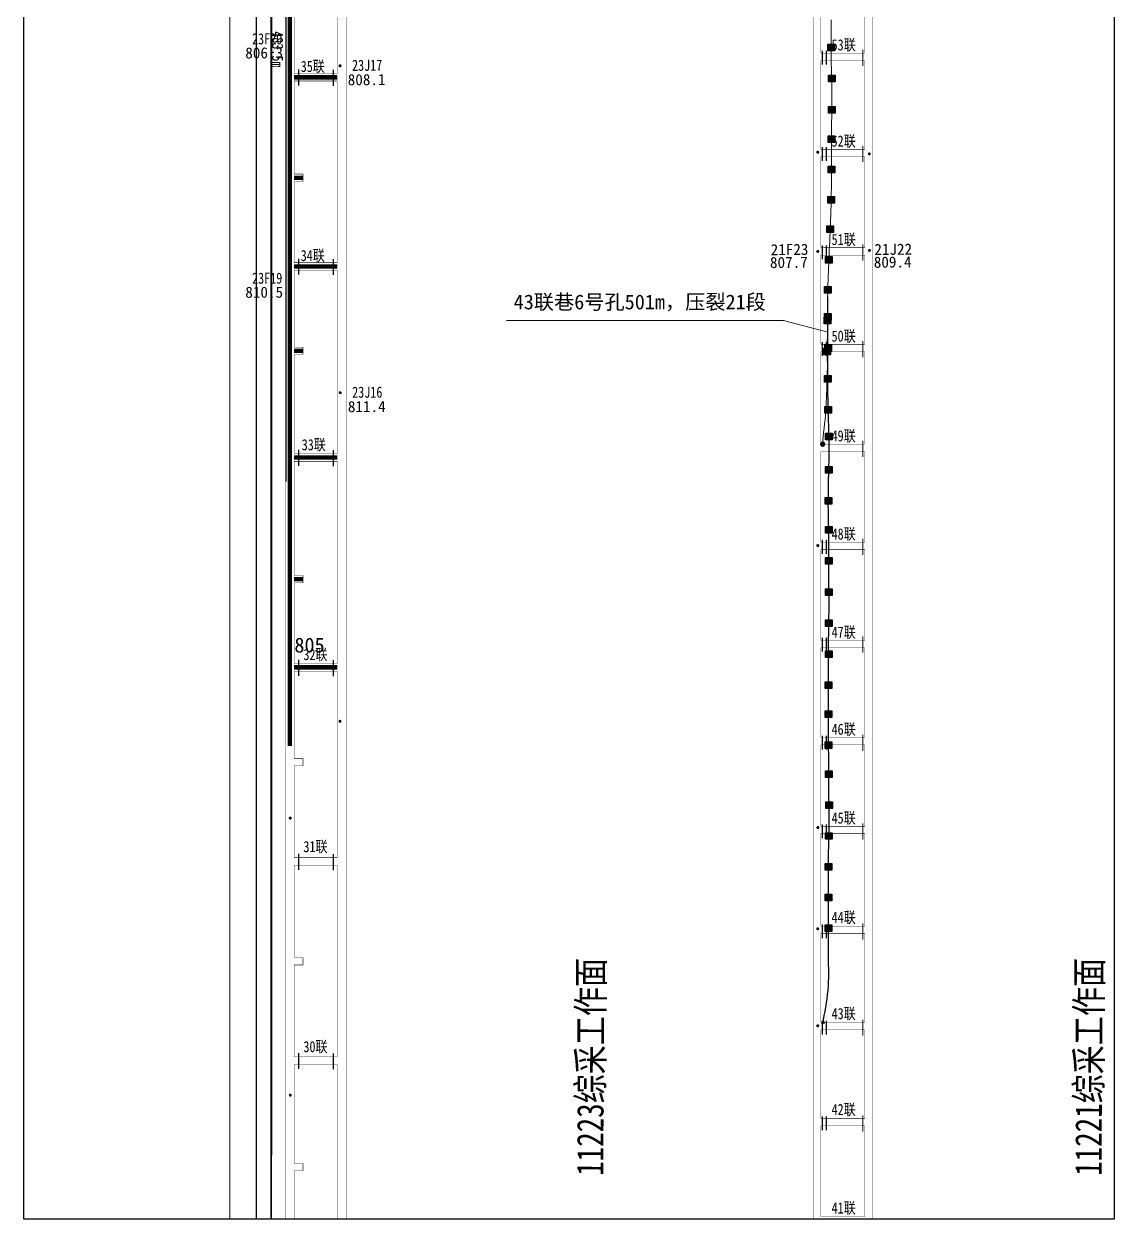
# Model space of a CAD drawing. Header units: millimetres. Extents: x 1102 to 4305, y 719 to 2307.
# Drawn here: x 1102 to 1839, y 719 to 1527 of the extents above; entities that cross this region are included whole.
import ezdxf

# ---------------------------------------------------------------- set-up
doc = ezdxf.new("R2010")
doc.units = ezdxf.units.MM
doc.linetypes.add('0a10块段线', pattern=[5, 4, -1])
doc.linetypes.add('ACAD_ISO08W100', pattern=[36, 24, -3, 6, -3])
doc.layers.add('临时导线点', color=1, linetype='Continuous', lineweight=13, true_color=0xff0000)
doc.layers.add('永久导线点', color=1, linetype='Continuous', lineweight=13, true_color=0xff0000)
for name, color, linetype, lineweight in [('坐标网', 7, 'Continuous', 0), ('已掘煤巷', 7, 'Continuous', 0), ('巷道', 7, 'Continuous', 0), ('巷道名称', 7, 'Continuous', 0), ('巷道布置', 7, 'Continuous', 0), ('指北针', 7, 'Continuous', 0), ('等值线注记', 7, 'Continuous', 0), ('采区导线点', 7, 'Continuous', 0)]:
    doc.layers.add(name, color=color, linetype=linetype, lineweight=lineweight)
doc.layers.add('底图', color=7, linetype='Continuous')
doc.styles.get("Standard").update_dxf_attribs({"font": ''})
doc.styles.add('仿宋', font='simhei.ttf', dxfattribs={"width": 0.8})
doc.styles.add('宋体', font='SimSun.ttf')
doc.styles.add('等线体', font='simhei.ttf')
doc.styles.add('黑体', font='simhei.ttf')
doc.styles.get('Standard').set_extended_font_data('SimSun')
doc.linetypes.add('FENCELINE1', pattern='A,0.25,-0.1,[133,ltypeshp.shx,S=0.1,R=0,X=-0.1,Y=0],-0.1,1', length=1.45)

# ---------------------------------------------------------------- blocks, each defined once
blk = doc.blocks.new('A$C5287532C')
at = {"color": 1, "ltscale": 5, "const_width": 0.871}
for points in [[(0, 3.07), (9.5, 3.07)], [(0, 0.44), (9.5, 0.44)]]:
    blk.add_lwpolyline(points, dxfattribs=at)

msp = doc.modelspace()

# ---------------------------------------------------------------- hatches: boundary and pattern name
at = {"layer": '指北针', "lineweight": -3}
h = msp.add_hatch(color=5, dxfattribs=at)
h.dxf.hatch_style = 1
h.paths.add_polyline_path([(1645.42, 1513.74), (1645.42, 1509.24), (1649.92, 1509.24), (1649.92, 1513.74)])
h = msp.add_hatch(color=5, dxfattribs=at)
h.dxf.hatch_style = 1
h.paths.add_polyline_path([(1645.83, 1492.75), (1645.83, 1488.25), (1650.33, 1488.25), (1650.33, 1492.75)])
h = msp.add_hatch(color=5, dxfattribs=at)
h.dxf.hatch_style = 1
h.paths.add_polyline_path([(1645.86, 1471.76), (1645.86, 1467.26), (1650.36, 1467.26), (1650.36, 1471.76)])
h = msp.add_hatch(color=5, dxfattribs=at)
h.dxf.hatch_style = 1
h.paths.add_polyline_path([(1645.68, 1451.77), (1645.68, 1447.27), (1650.18, 1447.27), (1650.18, 1451.77)])
h = msp.add_hatch(color=5, dxfattribs=at)
h.dxf.hatch_style = 1
h.paths.add_polyline_path([(1645.57, 1431.27), (1645.57, 1426.77), (1650.07, 1426.77), (1650.07, 1431.27)])
h = msp.add_hatch(color=5, dxfattribs=at)
h.dxf.hatch_style = 1
h.paths.add_polyline_path([(1645.42, 1410.81), (1645.42, 1406.31), (1649.92, 1406.31), (1649.92, 1410.81)])
h = msp.add_hatch(color=5, dxfattribs=at)
h.dxf.hatch_style = 1
h.paths.add_polyline_path([(1644.66, 1390.95), (1644.66, 1386.45), (1649.16, 1386.45), (1649.16, 1390.95)])
h = msp.add_hatch(color=5, dxfattribs=at)
h.dxf.hatch_style = 1
h.paths.add_polyline_path([(1643.83, 1370.42), (1643.83, 1365.92), (1648.33, 1365.92), (1648.33, 1370.42)])
h = msp.add_hatch(color=5, dxfattribs=at)
h.dxf.hatch_style = 1
h.paths.add_polyline_path([(1643.13, 1350.01), (1643.13, 1345.51), (1647.63, 1345.51), (1647.63, 1350.01)])
h = msp.add_hatch(color=5, dxfattribs=at)
h.dxf.hatch_style = 1
h.paths.add_polyline_path([(1642.93, 1329.37), (1642.93, 1324.87), (1647.43, 1324.87), (1647.43, 1329.37)])
h = msp.add_hatch(color=5, dxfattribs=at)
h.dxf.hatch_style = 1
h.paths.add_polyline_path([(1643.15, 1331.91), (1643.15, 1327.41), (1647.65, 1327.41), (1647.65, 1331.91)])
h = msp.add_hatch(color=5, dxfattribs=at)
h.dxf.hatch_style = 1
h.paths.add_polyline_path([(1643.3, 1310.91), (1643.3, 1306.41), (1647.8, 1306.41), (1647.8, 1310.91)])
h = msp.add_hatch(color=5, dxfattribs=at)
h.dxf.hatch_style = 1
h.paths.add_polyline_path([(1642.79, 1308.52), (1642.79, 1304.02), (1647.29, 1304.02), (1647.29, 1308.52)])
h = msp.add_hatch(color=5, dxfattribs=at)
h.dxf.hatch_style = 1
h.paths.add_polyline_path([(1643.16, 1289.92), (1643.16, 1285.42), (1647.66, 1285.42), (1647.66, 1289.92)])
h = msp.add_hatch(color=5, dxfattribs=at)
h.dxf.hatch_style = 1
h.paths.add_polyline_path([(1643.46, 1268.92), (1643.46, 1264.42), (1647.96, 1264.42), (1647.96, 1268.92)])
h = msp.add_hatch(color=5, dxfattribs=at)
h.dxf.hatch_style = 1
h.paths.add_polyline_path([(1643.94, 1250.93), (1643.94, 1246.43), (1648.44, 1246.43), (1648.44, 1250.93)])
h = msp.add_hatch(color=5, dxfattribs=at)
h.dxf.hatch_style = 1
h.paths.add_polyline_path([(1643.86, 1228.43), (1643.86, 1223.93), (1648.36, 1223.93), (1648.36, 1228.43)])
h = msp.add_hatch(color=5, dxfattribs=at)
h.dxf.hatch_style = 1
h.paths.add_polyline_path([(1643.52, 1207.44), (1643.52, 1202.94), (1648.02, 1202.94), (1648.02, 1207.44)])
h = msp.add_hatch(color=5, dxfattribs=at)
h.dxf.hatch_style = 1
h.paths.add_polyline_path([(1643.77, 1187.94), (1643.77, 1183.44), (1648.27, 1183.44), (1648.27, 1187.94)])
h = msp.add_hatch(color=5, dxfattribs=at)
h.dxf.hatch_style = 1
h.paths.add_polyline_path([(1643.76, 1166.95), (1643.76, 1162.45), (1648.26, 1162.45), (1648.26, 1166.95)])
h = msp.add_hatch(color=5, dxfattribs=at)
h.dxf.hatch_style = 1
h.paths.add_polyline_path([(1643.94, 1145.95), (1643.94, 1141.45), (1648.44, 1141.45), (1648.44, 1145.95)])
h = msp.add_hatch(color=5, dxfattribs=at)
h.dxf.hatch_style = 1
h.paths.add_polyline_path([(1643.85, 1124.96), (1643.85, 1120.46), (1648.35, 1120.46), (1648.35, 1124.96)])
h = msp.add_hatch(color=5, dxfattribs=at)
h.dxf.hatch_style = 1
h.paths.add_polyline_path([(1643.75, 1103.97), (1643.75, 1099.47), (1648.25, 1099.47), (1648.25, 1103.97)])
h = msp.add_hatch(color=5, dxfattribs=at)
h.dxf.hatch_style = 1
h.paths.add_polyline_path([(1643.54, 1082.97), (1643.54, 1078.47), (1648.04, 1078.47), (1648.04, 1082.97)])
h = msp.add_hatch(color=5, dxfattribs=at)
h.dxf.hatch_style = 1
h.paths.add_polyline_path([(1643.62, 1063.47), (1643.62, 1058.97), (1648.12, 1058.97), (1648.12, 1063.47)])
h = msp.add_hatch(color=5, dxfattribs=at)
h.dxf.hatch_style = 1
h.paths.add_polyline_path([(1643.61, 1042.47), (1643.61, 1037.97), (1648.11, 1037.97), (1648.11, 1042.47)])
h = msp.add_hatch(color=5, dxfattribs=at)
h.dxf.hatch_style = 1
h.paths.add_polyline_path([(1643.87, 1022.98), (1643.87, 1018.48), (1648.37, 1018.48), (1648.37, 1022.98)])
h = msp.add_hatch(color=5, dxfattribs=at)
h.dxf.hatch_style = 1
h.paths.add_polyline_path([(1643.99, 1002.03), (1643.99, 997.53), (1648.49, 997.53), (1648.49, 1002.03)])
h = msp.add_hatch(color=5, dxfattribs=at)
h.dxf.hatch_style = 1
h.paths.add_polyline_path([(1643.93, 981.13), (1643.93, 976.63), (1648.43, 976.63), (1648.43, 981.13)])
h = msp.add_hatch(color=5, dxfattribs=at)
h.dxf.hatch_style = 1
h.paths.add_polyline_path([(1643.6, 960.29), (1643.6, 955.79), (1648.1, 955.79), (1648.1, 960.29)])
h = msp.add_hatch(color=5, dxfattribs=at)
h.dxf.hatch_style = 1
h.paths.add_polyline_path([(1643.68, 939.56), (1643.68, 935.06), (1648.18, 935.06), (1648.18, 939.56)])
h = msp.add_hatch(color=5, dxfattribs=at)
h.dxf.hatch_style = 1
h.paths.add_polyline_path([(1643.59, 918.96), (1643.59, 914.46), (1648.09, 914.46), (1648.09, 918.96)])

# ---------------------------------------------------------------- linework, layer by layer
at = {"color": 2, "const_width": 3, "elevation": -1676.95}
msp.add_lwpolyline([(1281.98, 1902.13), (1281.98, 1523.14)], dxfattribs=at)
at = {"color": 1, "const_width": 3, "elevation": -1676.95}
for points in [[(1281.98, 1523.14), (1281.98, 1218.44)], [(1281.98, 1523.14), (1281.98, 1039.58)], [(1313.98, 1491.39), (1284.88, 1491.39)], [(1284.88, 1423.54), (1290.88, 1423.54)], [(1313.98, 1363.64), (1284.88, 1363.64)], [(1284.88, 1306.65), (1290.88, 1306.65)], [(1313.98, 1234.49), (1284.88, 1234.49)], [(1290.88, 1152.33), (1284.88, 1152.33)], [(1313.98, 1092.82), (1284.88, 1092.82)], [(1313.98, 1092.82), (1284.88, 1092.82)]]:
    msp.add_lwpolyline(points, dxfattribs=at)
at = {"color": 1}
for points in [[(1642.25, 852.87), (1642.56, 854.73), (1643.03, 857.53), (1643.51, 860.36), (1643.98, 863.19), (1644.43, 866.03), (1644.86, 868.88), (1645.25, 871.75), (1645.58, 874.63), (1645.82, 877.52), (1645.98, 880.42), (1646.06, 883.31), (1646.07, 886.2), (1646.04, 889.09), (1645.97, 891.97), (1645.9, 894.86), (1645.83, 897.74), (1645.8, 900.64), (1645.8, 903.55), (1645.83, 906.47), (1645.87, 909.4), (1645.85, 912.32), (1645.83, 915.24), (1645.85, 918.18), (1645.87, 921.12), (1645.91, 924.06), (1645.95, 927.01), (1645.98, 929.95), (1645.98, 932.89), (1645.95, 935.84), (1645.91, 938.78), (1645.9, 941.73), (1645.9, 944.68), (1645.89, 947.64), (1645.87, 950.61), (1645.84, 953.58), (1645.84, 956.55), (1645.86, 959.52), (1645.9, 962.5), (1645.93, 965.48), (1645.97, 968.46), (1646.02, 971.44), (1646.09, 974.42), (1646.15, 977.39), (1646.22, 980.37), (1646.25, 983.36), (1646.25, 986.35), (1646.26, 989.33), (1646.27, 992.31), (1646.26, 995.3), (1646.25, 998.28), (1646.23, 1001.27), (1646.19, 1004.26), (1646.15, 1007.26), (1646.11, 1010.25), (1646.09, 1013.24), (1646.1, 1016.24), (1646.12, 1019.23), (1646.13, 1022.23), (1646.14, 1025.23), (1646.12, 1028.23), (1646.08, 1031.23), (1646.02, 1034.23), (1645.93, 1037.22), (1645.86, 1040.22), (1645.82, 1043.22), (1645.79, 1046.22), (1645.78, 1049.22), (1645.78, 1052.22), (1645.8, 1055.22), (1645.84, 1058.22), (1645.87, 1061.22), (1645.88, 1064.22), (1645.89, 1067.22), (1645.89, 1070.22), (1645.86, 1073.22), (1645.82, 1076.22), (1645.79, 1079.22), (1645.79, 1082.22), (1645.8, 1085.22), (1645.85, 1088.22), (1645.9, 1091.22), (1645.94, 1094.22), (1645.98, 1097.22), (1646.01, 1100.22), (1646, 1103.22), (1645.98, 1106.22), (1645.98, 1109.21), (1645.98, 1112.21), (1646, 1115.21), (1646.03, 1118.21), (1646.07, 1121.21), (1646.13, 1124.2), (1646.19, 1127.2), (1646.22, 1130.2), (1646.24, 1133.2), (1646.24, 1136.2), (1646.23, 1139.2), (1646.21, 1142.2), (1646.17, 1145.2), (1646.13, 1148.2), (1646.08, 1151.2), (1646.04, 1154.2), (1646.01, 1157.2), (1646, 1160.2), (1646.01, 1163.2), (1646.01, 1166.2), (1646.02, 1169.2), (1646.04, 1172.2), (1646.04, 1175.2), (1646.07, 1178.2), (1646.07, 1181.19), (1646.04, 1184.19), (1646.01, 1187.19), (1645.97, 1190.19), (1645.92, 1193.19), (1645.86, 1196.19), (1645.79, 1199.19), (1645.76, 1202.19), (1645.77, 1205.19), (1645.78, 1208.19), (1645.8, 1211.19), (1645.83, 1214.19), (1645.87, 1217.19), (1645.93, 1220.18), (1646.02, 1223.18), (1646.11, 1226.18), (1646.2, 1229.18), (1646.25, 1232.18), (1646.27, 1235.18), (1646.29, 1238.18), (1646.29, 1241.18), (1646.25, 1244.18), (1646.22, 1247.18), (1646.17, 1250.18), (1646.1, 1253.18), (1646.05, 1256.18), (1645.96, 1259.18), (1645.83, 1262.17), (1645.74, 1265.17), (1645.69, 1268.17), (1645.64, 1271.17), (1645.58, 1274.17), (1645.53, 1277.17), (1645.47, 1280.17), (1645.42, 1283.17), (1645.41, 1286.17), (1645.41, 1289.17), (1645.42, 1292.17), (1645.43, 1295.16), (1645.43, 1298.16), (1645.45, 1301.16), (1645.51, 1304.16), (1645.55, 1307.16), (1645.56, 1310.16), (1645.53, 1313.16), (1645.49, 1316.16), (1645.48, 1319.16), (1645.49, 1322.16), (1645.47, 1325.16), (1645.42, 1328.16), (1645.38, 1331.16), (1645.34, 1334.16), (1645.33, 1337.16), (1645.34, 1340.16), (1645.32, 1343.15)], [(1645.42, 1328.16), (1645.38, 1331.16)], [(1645.55, 1307.16), (1645.56, 1310.16)], [(1645.41, 1286.17), (1645.41, 1289.17)], [(1645.74, 1265.17), (1645.69, 1268.17)], [(1646.22, 1247.18), (1646.17, 1250.18)], [(1646.02, 1223.18), (1646.11, 1226.18), (1646.2, 1229.18)], [(1645.76, 1202.19), (1645.77, 1205.19), (1645.78, 1208.19)], [(1646.04, 1184.19), (1646.01, 1187.19)], [(1646.01, 1163.2), (1646.01, 1166.2)], [(1646.21, 1142.2), (1646.17, 1145.2)], [(1646.07, 1121.21), (1646.13, 1124.2)], [(1646.01, 1100.22), (1646, 1103.22)], [(1645.79, 1079.22), (1645.79, 1082.22)], [(1645.84, 1058.22), (1645.87, 1061.22), (1645.88, 1064.22)], [(1645.93, 1037.22), (1645.86, 1040.22), (1645.82, 1043.22)], [(1646.12, 1019.23), (1646.13, 1022.23)], [(1646.25, 998.28), (1646.23, 1001.27)], [(1646.15, 977.39), (1646.22, 980.37)], [(1645.84, 956.55), (1645.86, 959.52)], [(1645.95, 935.84), (1645.91, 938.78)], [(1645.83, 915.24), (1645.85, 918.18)]]:
    msp.add_lwpolyline(points, dxfattribs=at)
at = {"layer": '坐标网', "linetype": 'Continuous', "ltscale": 10}
msp.add_line((1241.48, 2305.04, -1676.95), (1241.48, 720.04, -1676.95), dxfattribs=at)
at = {"layer": '已掘煤巷', "ltscale": 5, "const_width": 0.3, "elevation": -1676.95}
for points in [[(1279.08, 1218.44), (1279.08, 2305.04)], [(1279.08, 720.04), (1279.08, 2305.04)], [(1319.98, 720.04), (1319.98, 2305.04)], [(1313.98, 1493.89), (1313.98, 1635.47)], [(1640.75, 1507.71), (1640.75, 1568.98)], [(1670.35, 1507.71), (1670.35, 1568.98)], [(1284.88, 1493.89), (1284.88, 1566.19)], [(1670.35, 1507.71), (1670.35, 1511.81)], [(1640.75, 1442.71), (1640.75, 1502.71)], [(1670.35, 1442.71), (1670.35, 1502.71)], [(1313.98, 1493.89), (1284.88, 1493.89)], [(1284.88, 1426.04), (1284.88, 1488.89)], [(1313.98, 1488.89), (1284.88, 1488.89)], [(1313.98, 1366.14), (1313.98, 1488.89)], [(1640.75, 1376.27), (1640.75, 1437.71)], [(1670.35, 1376.27), (1670.35, 1437.71)], [(1284.88, 1426.04), (1290.88, 1426.04)], [(1290.88, 1426.04), (1290.88, 1421.04)], [(1284.88, 1366.14), (1284.88, 1421.04)], [(1284.88, 1421.04), (1290.88, 1421.04)], [(1313.98, 1366.14), (1284.88, 1366.14)], [(1640.75, 1310.99), (1640.75, 1371.27)], [(1670.35, 1310.99), (1670.35, 1371.27)], [(1284.88, 1309.15), (1284.88, 1361.14)], [(1313.98, 1361.14), (1284.88, 1361.14)], [(1313.98, 1240.47), (1313.98, 1361.14)], [(1284.88, 1309.15), (1290.88, 1309.15)], [(1290.88, 1309.15), (1290.88, 1304.15)], [(1284.88, 1240.47), (1284.88, 1304.15)], [(1284.88, 1304.15), (1290.88, 1304.15)], [(1640.75, 1243.58), (1640.75, 1305.99)], [(1670.35, 1243.58), (1670.35, 1305.99)], [(1284.88, 1236.99), (1284.88, 1240.47)], [(1313.98, 1236.99), (1284.88, 1236.99)], [(1313.98, 1236.99), (1313.98, 1240.47)], [(1640.75, 1218.44), (1640.75, 1238.58)], [(1640.75, 1177.31), (1640.75, 1238.58)], [(1670.35, 1218.44), (1670.35, 1238.58)], [(1670.35, 1177.31), (1670.35, 1238.58)], [(1284.88, 1218.44), (1284.88, 1231.99)], [(1313.98, 1231.99), (1284.88, 1231.99)], [(1284.88, 1154.83), (1284.88, 1231.99)], [(1313.98, 1231.99), (1284.88, 1231.99)], [(1313.98, 1218.44), (1313.98, 1231.99)], [(1313.98, 1095.47), (1313.98, 1231.99)], [(1640.75, 1110.93), (1640.75, 1172.31)], [(1670.35, 1110.93), (1670.35, 1172.31)], [(1284.88, 1154.83), (1290.88, 1154.83)], [(1284.88, 1095.47), (1284.88, 1149.83)], [(1284.88, 1149.83), (1290.88, 1149.83)], [(1290.88, 1154.83), (1290.88, 1149.83)], [(1640.75, 1045.43), (1640.75, 1105.93)], [(1670.35, 1045.43), (1670.35, 1105.93)], [(1313.98, 1095.47), (1284.88, 1095.47)], [(1284.88, 1031.33), (1284.88, 1090.17)], [(1313.98, 1090.17), (1284.88, 1090.17)], [(1313.98, 964.48), (1313.98, 1090.17)], [(1640.75, 1032.43), (1640.75, 1040.43)], [(1670.35, 1032.43), (1670.35, 1040.43)], [(1284.88, 1031.33), (1290.88, 1031.33)], [(1284.88, 964.48), (1284.88, 1026.33)], [(1284.88, 1026.33), (1290.88, 1026.33)], [(1290.88, 1031.33), (1290.88, 1026.33)], [(1640.75, 985.43), (1640.75, 1032.43)], [(1670.35, 985.43), (1670.35, 1032.43)], [(1313.98, 964.48), (1284.88, 964.48)], [(1284.88, 896.74), (1284.88, 959.18)], [(1313.98, 959.18), (1284.88, 959.18)], [(1313.98, 829.89), (1313.98, 959.18)], [(1670.35, 852.93), (1670.35, 912.93)], [(1284.88, 896.74), (1290.88, 896.74)], [(1290.88, 896.74), (1290.88, 891.74)], [(1284.88, 829.89), (1284.88, 891.74)], [(1284.88, 891.74), (1290.88, 891.74)], [(1640.75, 788.16), (1640.75, 847.93)], [(1670.35, 788.16), (1670.35, 847.93)], [(1313.98, 829.89), (1284.88, 829.89)], [(1284.88, 757.72), (1284.88, 824.59)], [(1313.98, 824.59), (1284.88, 824.59)], [(1313.98, 720.04), (1313.98, 824.59)], [(1284.88, 757.72), (1290.88, 757.72)], [(1284.88, 720.04), (1284.88, 752.72)], [(1284.88, 752.72), (1290.88, 752.72)], [(1290.88, 757.72), (1290.88, 752.72)]]:
    msp.add_lwpolyline(points, dxfattribs=at)
at = {"layer": '巷道'}
for p, q in [((1615.51, 1327.15), (1428.39, 1327.15)), ((1645.48, 1319.16), (1615.51, 1327.15))]:
    msp.add_line(p, q, dxfattribs=at)
at = {"layer": '巷道', "color": 1, "lineweight": 30, "elevation": -1676.95}
msp.add_lwpolyline([(1102.37, 2305.04), (1838.79, 2305.04), (1838.79, 720.04), (1102.37, 720.04)], close=True, dxfattribs=at)
at = {"layer": '巷道', "ltscale": 5, "const_width": 0.3, "elevation": -1676.95}
for points in [[(1635.45, 720.04), (1635.45, 1724.47)], [(1675.85, 720.04), (1675.85, 1724.47)], [(1640.75, 1507.71), (1670.35, 1507.71)], [(1640.75, 1502.71), (1670.35, 1502.71)], [(1640.75, 1442.71), (1670.35, 1442.71)], [(1640.75, 1437.71), (1670.35, 1437.71)], [(1640.75, 1376.27), (1670.35, 1376.27)], [(1640.75, 1371.27), (1670.35, 1371.27)], [(1640.75, 1310.99), (1670.35, 1310.99)], [(1640.75, 1305.99), (1670.35, 1305.99)], [(1640.75, 1243.58), (1670.35, 1243.58)], [(1640.75, 1238.58), (1670.35, 1238.58)], [(1640.75, 1238.58), (1670.35, 1238.58)], [(1640.75, 1177.31), (1670.35, 1177.31)], [(1640.75, 1172.31), (1670.35, 1172.31)], [(1640.75, 1110.93), (1670.35, 1110.93)], [(1640.75, 1105.93), (1670.35, 1105.93)], [(1640.75, 1045.43), (1670.35, 1045.43)], [(1640.75, 1040.43), (1670.35, 1040.43)], [(1640.75, 985.43), (1670.35, 985.43)], [(1640.75, 917.93), (1640.75, 980.43)], [(1640.75, 980.43), (1670.35, 980.43)], [(1670.35, 917.93), (1670.35, 980.43)], [(1640.75, 917.93), (1670.35, 917.93)], [(1640.75, 852.93), (1640.75, 912.93)], [(1640.75, 912.93), (1670.35, 912.93)], [(1640.75, 852.93), (1670.35, 852.93)], [(1640.75, 847.93), (1670.35, 847.93)], [(1640.75, 788.16), (1670.35, 788.16)], [(1640.75, 721.63), (1640.75, 783.16)], [(1640.75, 783.16), (1670.35, 783.16)], [(1670.35, 721.63), (1670.35, 783.16)], [(1640.75, 721.63), (1670.35, 721.63)]]:
    msp.add_lwpolyline(points, dxfattribs=at)
at = {"layer": '巷道', "color": 1, "elevation": -1676.95}
msp.add_lwpolyline([(1641.95, 1243.58), (1642.1, 1245.53), (1642.35, 1248.46), (1642.6, 1251.38), (1642.88, 1254.31), (1643.21, 1257.22), (1643.55, 1260.13), (1643.82, 1263.04), (1644.03, 1265.96), (1644.2, 1268.87), (1644.35, 1271.78), (1644.47, 1274.69), (1644.58, 1277.6), (1644.69, 1280.52), (1644.78, 1283.43), (1644.88, 1286.35), (1644.98, 1289.27), (1645.07, 1292.2), (1645.13, 1295.15), (1645.13, 1298.1), (1645.08, 1301.06), (1645.04, 1304.02), (1645.02, 1306.99), (1645.04, 1309.97), (1645.07, 1312.95), (1645.1, 1315.93), (1645.13, 1318.92), (1645.17, 1321.9), (1645.18, 1324.87), (1645.2, 1327.84), (1645.21, 1330.8), (1645.22, 1333.76), (1645.24, 1336.71), (1645.26, 1339.65), (1645.31, 1342.58), (1645.38, 1345.51), (1645.44, 1348.43), (1645.51, 1351.35), (1645.6, 1354.27), (1645.72, 1357.19), (1645.84, 1360.1), (1645.96, 1363.01), (1646.08, 1365.92), (1646.2, 1368.83), (1646.31, 1371.75), (1646.43, 1374.67), (1646.55, 1377.6), (1646.67, 1380.54), (1646.79, 1383.49), (1646.91, 1386.45), (1647.03, 1389.41), (1647.14, 1392.38), (1647.24, 1395.36), (1647.34, 1398.34), (1647.48, 1401.32), (1647.6, 1404.31), (1647.66, 1407.3), (1647.72, 1410.29), (1647.78, 1413.28), (1647.81, 1416.27), (1647.8, 1419.27), (1647.8, 1422.27), (1647.82, 1425.27), (1647.85, 1428.27), (1647.9, 1431.27), (1647.92, 1434.27), (1647.93, 1437.27), (1647.93, 1440.27), (1647.93, 1443.27), (1647.93, 1446.27), (1647.94, 1449.27), (1647.94, 1452.27), (1647.93, 1455.27), (1647.94, 1458.27), (1647.98, 1461.27), (1648.04, 1464.26), (1648.11, 1467.26), (1648.17, 1470.26), (1648.21, 1473.26), (1648.21, 1476.26), (1648.2, 1479.26), (1648.2, 1482.26), (1648.16, 1485.26), (1648.08, 1488.25), (1647.97, 1491.25), (1647.86, 1494.24), (1647.79, 1497.24), (1647.73, 1500.24), (1647.69, 1503.24), (1647.67, 1506.24), (1647.67, 1509.24), (1647.68, 1512.24), (1647.67, 1515.24), (1647.69, 1518.24), (1647.7, 1521.24), (1647.7, 1524.24), (1647.67, 1527.24), (1647.62, 1530.24)], dxfattribs=at)
at = {"layer": '巷道', "color": 5, "lineweight": -3, "elevation": -1676.95}
for points in [[(1645.42, 1513.74), (1649.92, 1513.74), (1649.92, 1509.24), (1645.42, 1509.24)], [(1645.83, 1492.75), (1650.33, 1492.75), (1650.33, 1488.25), (1645.83, 1488.25)], [(1645.86, 1471.76), (1650.36, 1471.76), (1650.36, 1467.26), (1645.86, 1467.26)], [(1645.68, 1451.77), (1650.18, 1451.77), (1650.18, 1447.27), (1645.68, 1447.27)], [(1645.57, 1431.27), (1650.07, 1431.27), (1650.07, 1426.77), (1645.57, 1426.77)], [(1645.42, 1410.81), (1649.92, 1410.81), (1649.92, 1406.31), (1645.42, 1406.31)], [(1644.66, 1390.95), (1649.16, 1390.95), (1649.16, 1386.45), (1644.66, 1386.45)], [(1643.83, 1370.42), (1648.33, 1370.42), (1648.33, 1365.92), (1643.83, 1365.92)], [(1643.13, 1350.01), (1647.63, 1350.01), (1647.63, 1345.51), (1643.13, 1345.51)], [(1642.93, 1329.37), (1647.43, 1329.37), (1647.43, 1324.87), (1642.93, 1324.87)], [(1642.79, 1308.52), (1647.29, 1308.52), (1647.29, 1304.02), (1642.79, 1304.02)]]:
    msp.add_lwpolyline(points, close=True, dxfattribs=at)
at = {"layer": '巷道', "color": 5, "lineweight": -3}
for points in [[(1643.15, 1331.91), (1647.65, 1331.91), (1647.65, 1327.41), (1643.15, 1327.41)], [(1643.3, 1310.91), (1647.8, 1310.91), (1647.8, 1306.41), (1643.3, 1306.41)], [(1643.16, 1289.92), (1647.66, 1289.92), (1647.66, 1285.42), (1643.16, 1285.42)], [(1643.46, 1268.92), (1647.96, 1268.92), (1647.96, 1264.42), (1643.46, 1264.42)], [(1643.94, 1250.93), (1648.44, 1250.93), (1648.44, 1246.43), (1643.94, 1246.43)], [(1643.86, 1228.43), (1648.36, 1228.43), (1648.36, 1223.93), (1643.86, 1223.93)], [(1643.52, 1207.44), (1648.02, 1207.44), (1648.02, 1202.94), (1643.52, 1202.94)], [(1643.77, 1187.94), (1648.27, 1187.94), (1648.27, 1183.44), (1643.77, 1183.44)], [(1643.76, 1166.95), (1648.26, 1166.95), (1648.26, 1162.45), (1643.76, 1162.45)], [(1643.94, 1145.95), (1648.44, 1145.95), (1648.44, 1141.45), (1643.94, 1141.45)], [(1643.85, 1124.96), (1648.35, 1124.96), (1648.35, 1120.46), (1643.85, 1120.46)], [(1643.75, 1103.97), (1648.25, 1103.97), (1648.25, 1099.47), (1643.75, 1099.47)], [(1643.54, 1082.97), (1648.04, 1082.97), (1648.04, 1078.47), (1643.54, 1078.47)], [(1643.62, 1063.47), (1648.12, 1063.47), (1648.12, 1058.97), (1643.62, 1058.97)], [(1643.61, 1042.47), (1648.11, 1042.47), (1648.11, 1037.97), (1643.61, 1037.97)], [(1643.87, 1022.98), (1648.37, 1022.98), (1648.37, 1018.48), (1643.87, 1018.48)], [(1643.99, 1002.03), (1648.49, 1002.03), (1648.49, 997.53), (1643.99, 997.53)], [(1643.93, 981.13), (1648.43, 981.13), (1648.43, 976.63), (1643.93, 976.63)], [(1643.6, 960.29), (1648.1, 960.29), (1648.1, 955.79), (1643.6, 955.79)], [(1643.68, 939.56), (1648.18, 939.56), (1648.18, 935.06), (1643.68, 935.06)], [(1643.59, 918.96), (1648.09, 918.96), (1648.09, 914.46), (1643.59, 914.46)]]:
    msp.add_lwpolyline(points, close=True, dxfattribs=at)
at = {"layer": '巷道', "color": 0, "const_width": 1, "elevation": -1676.95}
msp.add_lwpolyline([(1638.09, 916.21, 1), (1639.09, 916.21, 1)], format="xyb", close=True, dxfattribs=at)
at = {"layer": '巷道', "color": 150, "linetype": '0a10块段线', "ltscale": 3, "const_width": 0.125, "elevation": -1676.95}
msp.add_lwpolyline([(1670.35, 749.73), (1670.35, 745.83)], dxfattribs=at)
at = {"layer": '巷道', "color": 1, "lineweight": 60}
msp.add_circle((1641.95, 1243.58, -1676.95), 0.837, dxfattribs=at)
at = {"layer": '巷道', "color": 1, "lineweight": -3}
msp.add_circle((1642.25, 852.87), 0.805, dxfattribs=at)
at = {"layer": '巷道布置', "color": 1, "linetype": 'FENCELINE1', "lineweight": -3, "ltscale": 15, "elevation": -1676.95}
for points in [[(1259.28, 2305.04), (1259.28, 720.04)], [(1279.28, 2305.04), (1279.28, 1218.44)]]:
    msp.add_lwpolyline(points, dxfattribs=at)
at = {"layer": '巷道布置', "color": 1, "linetype": 'ACAD_ISO08W100', "lineweight": 120, "ltscale": 1.2, "const_width": 1.2, "elevation": -1676.95}
msp.add_lwpolyline([(1269.46, 720.04), (1269.51, 2305.04)], dxfattribs=at)
at = {"layer": '底图', "color": 3, "ltscale": 5, "const_width": 0.871, "elevation": -1676.95}
for points in [[(1669.08, 1510.06), (1669.08, 1499.06)], [(1287.99, 1496.71), (1287.99, 1485.71)], [(1311.3, 1496.48), (1311.3, 1485.48)], [(1669.08, 1445.06), (1669.08, 1434.06)], [(1669.08, 1378.61), (1669.08, 1367.61)], [(1287.99, 1368.96), (1287.99, 1357.96)], [(1311.3, 1368.73), (1311.3, 1357.73)], [(1669.08, 1313.33), (1669.08, 1302.33)], [(1669.08, 1245.92), (1669.08, 1234.92)], [(1287.99, 1239.81), (1287.99, 1228.81)], [(1311.3, 1239.58), (1311.3, 1228.58)], [(1669.08, 1179.66), (1669.08, 1168.66)], [(1669.08, 1113.65), (1669.08, 1102.65)], [(1287.99, 1097.99), (1287.99, 1086.99)], [(1311.3, 1097.76), (1311.3, 1086.76)], [(1669.08, 1047.41), (1669.08, 1036.41)], [(1669.08, 987.41), (1669.08, 976.41)], [(1287.99, 967), (1287.99, 956)], [(1311.3, 966.77), (1311.3, 955.77)], [(1669.08, 919.91), (1669.08, 908.91)], [(1669.08, 854.91), (1669.08, 843.91)], [(1287.99, 832.4), (1287.99, 821.4)], [(1311.3, 832.18), (1311.3, 821.18)], [(1669.08, 790.14), (1669.08, 779.14)]]:
    msp.add_lwpolyline(points, dxfattribs=at)
at = {"layer": '采区导线点', "color": 0, "const_width": 1, "elevation": -1676.95}
for points in [[(1281.84, 1518.53, 1), (1282.84, 1518.53, 1)], [(1315.46, 1499.16, 1), (1316.46, 1499.16, 1)], [(1638.13, 1440.78, 1), (1639.13, 1440.78, 1)], [(1672.97, 1439.65, 1), (1673.97, 1439.65, 1)], [(1638.13, 1373.76, 1), (1639.13, 1373.76, 1)], [(1673, 1374.48, 1), (1674, 1374.48, 1)], [(1281.85, 1356.85, 1), (1282.85, 1356.85, 1)], [(1315.57, 1278.34, 1), (1316.57, 1278.34, 1)], [(1638.14, 1175.08, 1), (1639.14, 1175.08, 1)], [(1281.78, 1162.78, 1), (1282.78, 1162.78, 1)], [(1315.38, 1056.36, 1), (1316.38, 1056.36, 1)], [(1281.77, 990.94, 1), (1282.77, 990.94, 1)], [(1638.2, 984.56, 1), (1639.2, 984.56, 1)], [(1638.09, 850.69, 1), (1639.09, 850.69, 1)], [(1281.8, 803.84, 1), (1282.8, 803.84, 1)]]:
    msp.add_lwpolyline(points, format="xyb", close=True, dxfattribs=at)

# ---------------------------------------------------------------- block references
at = {"layer": '底图', "color": 7, "lineweight": 25, "rotation": 90}
for p in [(1644.84, 1499.86, -1676.95), (1644.84, 1434.86, -1676.95), (1644.84, 1368.41, -1676.95), (1644.84, 1303.14, -1676.95), (1644.84, 1169.46, -1676.95), (1644.84, 1103.46, -1676.95), (1644.84, 1037.22, -1676.95), (1644.84, 977.22, -1676.95), (1644.84, 909.72, -1676.95), (1644.84, 844.72, -1676.95), (1644.84, 779.95, -1676.95)]:
    msp.add_blockref('A$C5287532C', p, dxfattribs=at)

# ---------------------------------------------------------------- texts
at = {"color": 1, "insert": (1277.52, 1522.53, -1676.95), "char_height": 7.5, "width": 24.1937, "attachment_point": 1, "rotation": 270.20355, "style": '仿宋'}
msp.add_mtext('\\pxt1;483.5m', dxfattribs=at)
at = {"layer": '临时导线点', "color": 0, "style": '宋体', "width": 0.8}
for s, p in [('23F20', (1256.48, 1513.6, -1676.95)), ('35联', (1289.36, 1495, -1676.95)), ('23J17', (1324.02, 1495.73, -1676.95)), ('34联', (1289.36, 1367.24, -1676.95)), ('23F19', (1256.49, 1351.92, -1676.95)), ('23J16', (1324.13, 1274.92, -1676.95)), ('33联', (1290.01, 1239.43, -1676.95)), ('32联', (1291.18, 1097.72, -1676.95)), ('31联', (1291.18, 967.97, -1676.95)), ('30联', (1291.18, 832.82, -1676.95))]:
    msp.add_text(s, height=7.5, rotation=0.20355, dxfattribs=at).set_placement(p)
at = {"layer": '巷道', "style": '宋体', "width": 0.8}
for s, p in [('53联', (1647.96, 1509.54, -1676.95)), ('52联', (1647.96, 1444.54, -1676.95)), ('51联', (1647.96, 1378.09, -1676.95)), ('50联', (1647.96, 1312.81, -1676.95)), ('49联', (1647.96, 1245.4, -1676.95)), ('48联', (1647.96, 1179.14, -1676.95)), ('47联', (1647.96, 1112.76, -1676.95)), ('46联', (1647.96, 1047.26, -1676.95)), ('45联', (1647.96, 987.26, -1676.95)), ('44联', (1647.96, 920.14, -1676.95)), ('43联', (1647.96, 855.14, -1676.95)), ('42联', (1647.96, 790.37, -1676.95)), ('41联', (1647.96, 723.84, -1676.95))]:
    msp.add_text(s, height=7.5, rotation=0.20355, dxfattribs=at).set_placement(p)
at = {"layer": '巷道', "color": 1, "lineweight": 50, "insert": (1433.23, 1344.64), "char_height": 10, "attachment_point": 1}
msp.add_mtext_dynamic_manual_height_columns('43联巷6号孔501m，压裂21段', width=178.322, gutter_width=1, heights=[-10.46], dxfattribs=at)
at = {"layer": '巷道名称', "style": '仿宋', "width": 0.8}
for s, p in [('11223综采工作面', (1493.75, 749.28, -2515.43)), ('11221综采工作面', (1830.35, 749.28, -2515.43))]:
    msp.add_text(s, height=18, rotation=89.77497, dxfattribs=at).set_placement(p)
at = {"layer": '永久导线点', "color": 0, "style": '等线体'}
for s, p in [('21F23', (1606.84, 1371.19, -1676.95)), ('21J22', (1676.87, 1371.34, -1676.95)), ('807.7', (1606.37, 1362.49, -1676.95)), ('809.4', (1676.5, 1362.71, -1676.95))]:
    msp.add_text(s, height=7.5, rotation=0.58474, dxfattribs=at).set_placement(p)
at = {"layer": '等值线注记', "color": 7, "style": '黑体'}
msp.add_text('805', height=10, dxfattribs=at).set_placement((1285.08, 1102.83, -1676.95))
at = {"layer": '采区导线点', "color": 0, "style": '等线体'}
for s, p in [('806.3', (1251.92, 1504.1, -1676.95)), ('808.1', (1321.11, 1486.01, -1676.95)), ('810.5', (1251.93, 1342.42, -1676.95)), ('811.4', (1321.22, 1265.2, -1676.95))]:
    msp.add_text(s, height=7.5, rotation=0.20355, dxfattribs=at).set_placement(p)

doc.saveas('drawing.dxf')
